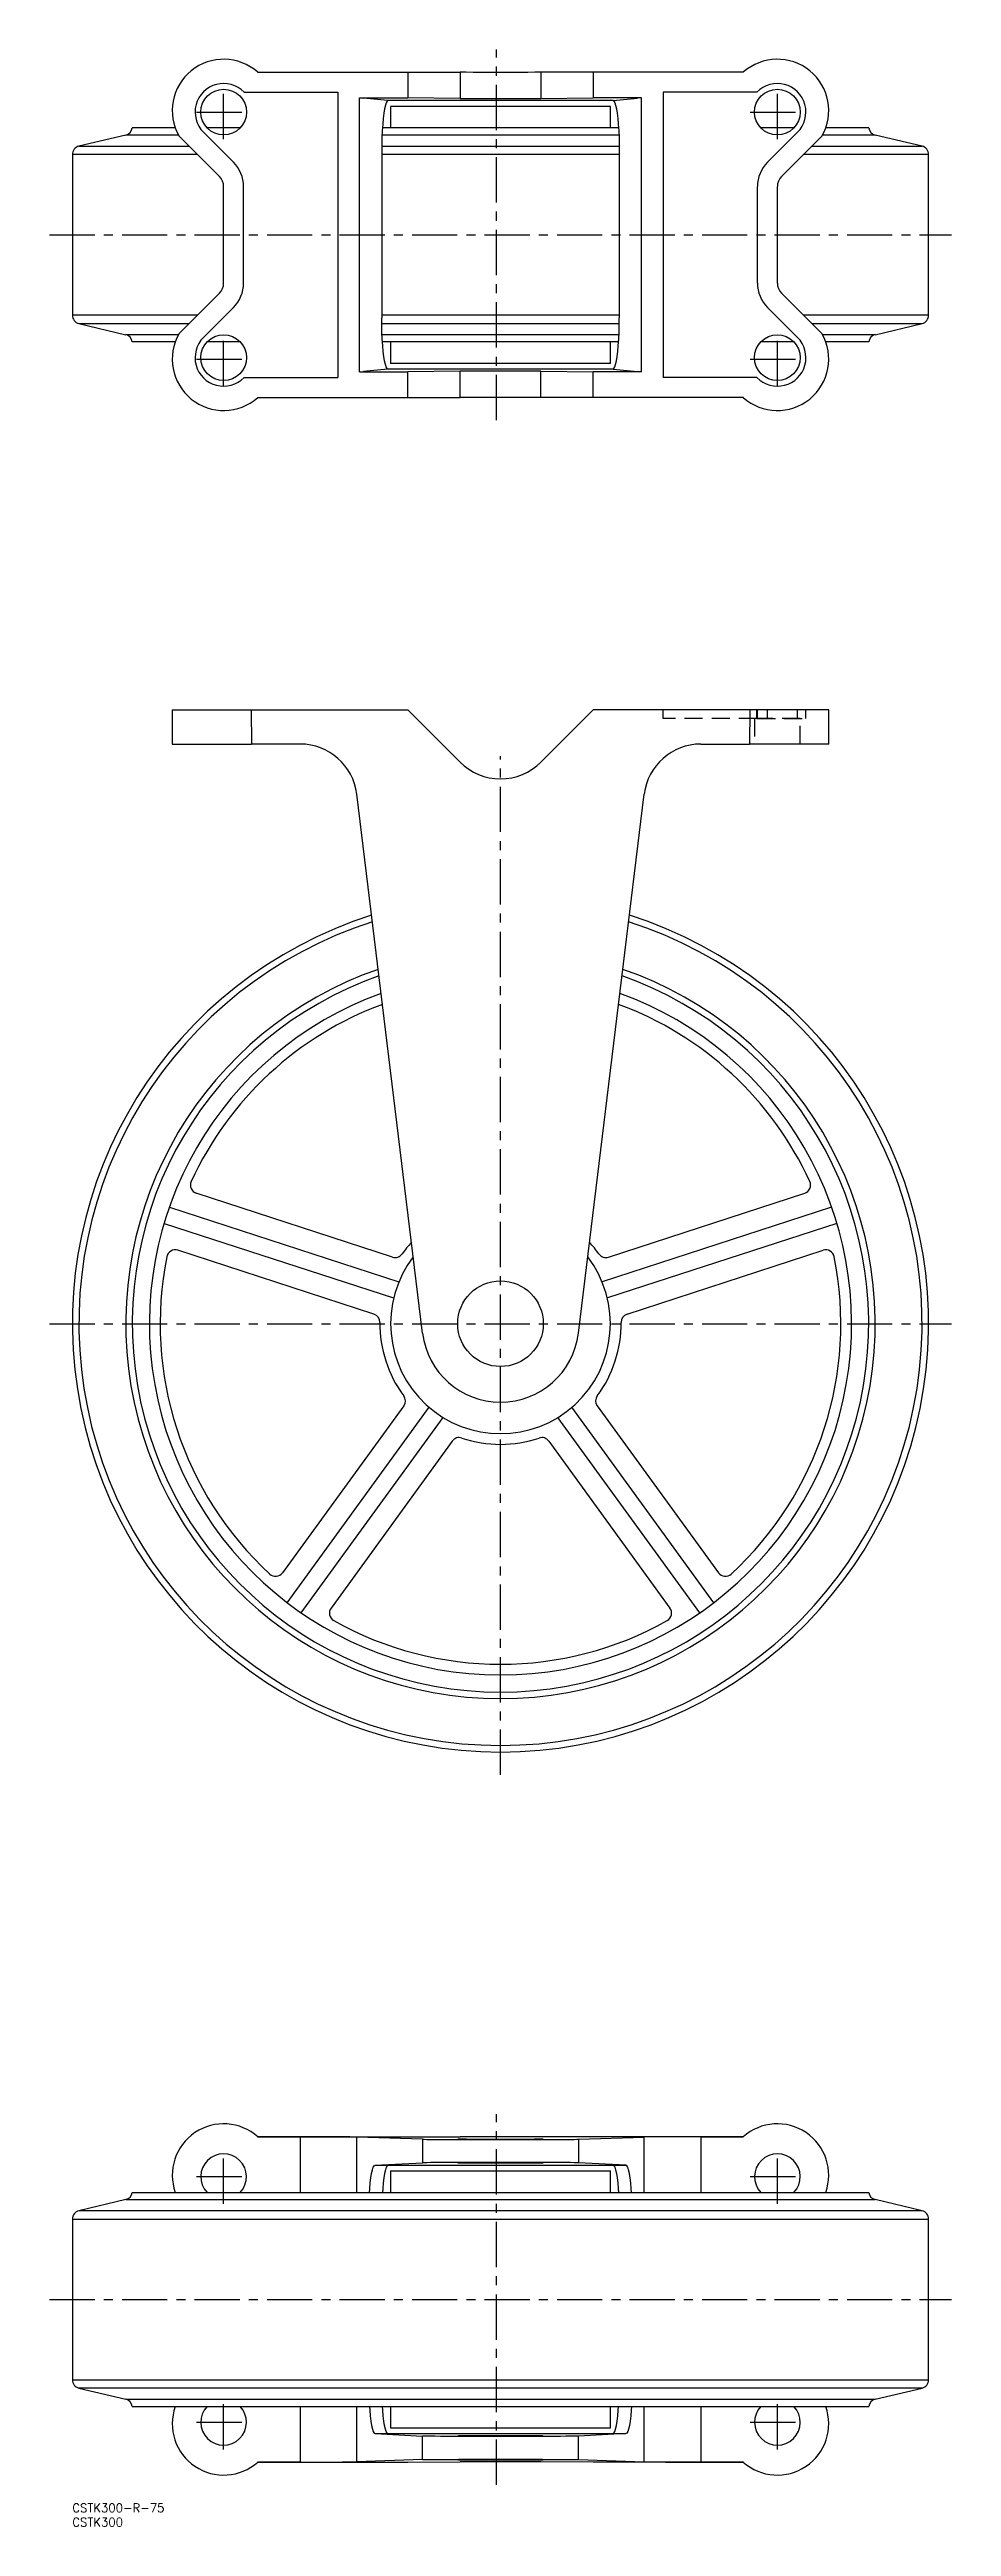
# Model space of a CAD drawing. Extents: x -8 to 885, y -8 to 859.
# Drawn here: x -8 to 308, y -8 to 859 of the extents above.
import ezdxf

# ---------------------------------------------------------------- set-up
doc = ezdxf.new("R2010")
doc.units = 0
doc.header["$LTSCALE"] = 0.5
doc.linetypes.add('CENTER', pattern=[50.8, 31.75, -6.35, 6.35, -6.35])
doc.linetypes.add('DASHED', pattern=[19.05, 12.7, -6.35])
for name, color, linetype in [('MSM_CENTER', 1, 'CENTER'), ('MSM_CONTINUOUS', 7, 'CONTINUOUS'), ('MSM_DASHED', 4, 'DASHED'), ('MSM_PART_NUMBER', 7, 'CONTINUOUS')]:
    doc.layers.add(name, color=color, linetype=linetype)
doc.styles.get("Standard").update_dxf_attribs({"font": 'txt.shx', "height": 3, "bigfont": 'bigfont.shx'})

# ---------------------------------------------------------------- blocks, each defined once
blk = doc.blocks.new('*U5')
at = {"layer": 'MSM_PART_NUMBER'}
blk.add_text('CSTK300-R-75', height=3, dxfattribs=at).set_placement((0, -3))
blk = doc.blocks.new('*U6')
at = {"layer": 'MSM_PART_NUMBER'}
blk.add_text('CSTK300', height=3, dxfattribs=at).set_placement((0, -8))

msp = doc.modelspace()

# ---------------------------------------------------------------- linework, layer by layer
at = {"layer": 'MSM_CENTER'}
for p, q in [((148.57, 729.63), (148.57, 859.43)), ((53, 828.03), (53, 847.03)), ((247, 828.03), (247, 847.03)), ((43.5, 837.53), (62.5, 837.53)), ((237.5, 837.53), (256.5, 837.53)), ((-8, 794.53), (308, 794.53)), ((53, 741.53), (53, 760.53)), ((247, 741.53), (247, 760.53)), ((43.5, 751.03), (62.5, 751.03)), ((237.5, 751.03), (256.5, 751.03)), ((150, 255.21), (150, 612)), ((-8, 413.21), (308, 413.21)), ((148.57, 6.6), (148.57, 136.4)), ((53, 105), (53, 124)), ((247, 105), (247, 124)), ((43.5, 114.5), (62.5, 114.5)), ((237.5, 114.5), (256.5, 114.5)), ((-8, 71.5), (308, 71.5)), ((53, 19), (53, 38)), ((247, 19), (247, 38)), ((43.5, 28.5), (62.5, 28.5)), ((237.5, 28.5), (256.5, 28.5))]:
    msp.add_line(p, q, dxfattribs=at)
at = {"layer": 'MSM_CONTINUOUS'}
for p, q in [((64.91, 851.53), (117.5, 851.53)), ((117.5, 851.53), (117.5, 842.53)), ((117.5, 851.53), (135.86, 851.46)), ((135.86, 851.46), (135.86, 842.31)), ((138.01, 851.45), (135.86, 851.46)), ((140.42, 851.44), (138.01, 851.45)), ((143.01, 851.44), (140.42, 851.44)), ((145.75, 851.43), (143.01, 851.44)), ((148.57, 851.43), (145.75, 851.43)), ((151.43, 851.43), (148.57, 851.43)), ((154.25, 851.43), (151.43, 851.43)), ((156.99, 851.44), (154.25, 851.43)), ((159.58, 851.44), (156.99, 851.44)), ((161.99, 851.45), (159.58, 851.44)), ((164.14, 851.46), (161.99, 851.45)), ((182.5, 851.53), (164.14, 851.46)), ((164.14, 851.46), (164.14, 842.31)), ((235.09, 851.53), (182.5, 851.53)), ((182.5, 851.53), (182.5, 842.53)), ((60.14, 844.53), (93, 844.53)), ((93, 844.53), (93, 744.53)), ((100.57, 842.53), (117.5, 842.53)), ((100.57, 746.53), (100.57, 842.53)), ((100.57, 842.53), (102.03, 842.38)), ((110.58, 841.53), (102.03, 842.38)), ((110.58, 841.53), (110.27, 841.35)), ((189.42, 841.53), (110.58, 841.53)), ((135.86, 842.31), (117.5, 842.53)), ((164.14, 842.31), (182.5, 842.53)), ((199.43, 842.53), (182.5, 842.53)), ((189.42, 841.53), (197.97, 842.38)), ((189.42, 841.53), (189.73, 841.35)), ((199.43, 842.53), (197.97, 842.38)), ((199.43, 746.53), (199.43, 842.53)), ((239.86, 844.53), (207, 844.53)), ((207, 844.53), (207, 744.53)), ((108.73, 833.26), (108.58, 831.01)), ((108.92, 835.32), (108.73, 833.26)), ((109.14, 837.13), (108.92, 835.32)), ((109.39, 838.67), (109.14, 837.13)), ((109.67, 839.9), (109.39, 838.67)), ((109.96, 840.8), (109.67, 839.9)), ((110.27, 841.35), (109.96, 840.8)), ((111.5, 839.53), (111.5, 832.03)), ((188.5, 839.53), (111.5, 839.53)), ((188.5, 832.03), (188.5, 839.53)), ((189.73, 841.35), (190.04, 840.8)), ((190.04, 840.8), (190.33, 839.9)), ((190.33, 839.9), (190.61, 838.67)), ((190.61, 838.67), (190.86, 837.13)), ((190.86, 837.13), (191.08, 835.32)), ((191.08, 835.32), (191.27, 833.26)), ((191.27, 833.26), (191.42, 831.01)), ((18.72, 829.49), (2.31, 825.58)), ((2.31, 825.58), (40.91, 825.58)), ((37.16, 829.49), (18.72, 829.49)), ((36.03, 832.03), (21, 832.03)), ((51.53, 815), (37.37, 829.11)), ((56.47, 819.95), (45.94, 830.45)), ((58.81, 832.03), (47.19, 832.03)), ((108.41, 826.09), (108.39, 823.53)), ((108.4, 825.58), (191.6, 825.58)), ((108.47, 828.6), (108.41, 826.09)), ((108.58, 831.01), (108.47, 828.6)), ((191.49, 829.49), (108.51, 829.49)), ((191.35, 832.03), (108.65, 832.03)), ((191.42, 831.01), (191.53, 828.6)), ((191.53, 828.6), (191.59, 826.09)), ((191.59, 826.09), (191.61, 823.53)), ((252.81, 832.03), (241.19, 832.03)), ((243.53, 819.95), (254.06, 830.45)), ((248.47, 815), (262.63, 829.11)), ((259.09, 825.58), (297.69, 825.58)), ((281.28, 829.49), (262.84, 829.49)), ((279, 832.03), (263.97, 832.03)), ((297.69, 825.58), (281.28, 829.49)), ((0, 823.16), (0, 765.9)), ((43.84, 822.66), (0, 822.66)), ((108.39, 823.53), (108.39, 765.53)), ((191.61, 822.66), (108.39, 822.66)), ((191.61, 823.53), (191.61, 765.53)), ((300, 822.66), (256.16, 822.66)), ((300, 766.4), (300, 822.66)), ((53, 777.61), (53, 811.45)), ((60, 777.61), (60, 811.45)), ((240, 777.61), (240, 811.45)), ((247, 777.61), (247, 811.45)), ((51.53, 774.07), (37.37, 759.95)), ((248.47, 774.07), (262.63, 759.95)), ((43.84, 766.4), (0, 766.4)), ((2.31, 763.48), (18.72, 759.57)), ((2.31, 763.48), (40.91, 763.48)), ((56.47, 769.11), (45.94, 758.61)), ((191.61, 766.4), (108.39, 766.4)), ((108.41, 762.97), (108.39, 765.53)), ((108.4, 763.48), (191.6, 763.48)), ((191.59, 762.97), (191.61, 765.53)), ((243.53, 769.11), (254.06, 758.61)), ((300, 766.4), (256.16, 766.4)), ((259.09, 763.48), (297.69, 763.48)), ((281.28, 759.57), (297.69, 763.48)), ((37.16, 759.57), (18.72, 759.57)), ((36.03, 757.03), (21, 757.03)), ((58.81, 757.03), (47.19, 757.03)), ((108.47, 760.46), (108.41, 762.97)), ((108.58, 758.05), (108.47, 760.46)), ((191.49, 759.57), (108.51, 759.57)), ((108.73, 755.8), (108.58, 758.05)), ((191.35, 757.03), (108.65, 757.03)), ((108.92, 753.74), (108.73, 755.8)), ((111.5, 757.03), (111.5, 749.53)), ((188.5, 749.53), (188.5, 757.03)), ((191.08, 753.74), (191.27, 755.8)), ((191.27, 755.8), (191.42, 758.05)), ((191.42, 758.05), (191.53, 760.46)), ((191.53, 760.46), (191.59, 762.97)), ((252.81, 757.03), (241.19, 757.03)), ((281.28, 759.57), (262.84, 759.57)), ((279, 757.03), (263.97, 757.03)), ((100.57, 746.53), (102.03, 746.68)), ((100.57, 746.53), (117.5, 746.53)), ((110.58, 747.53), (102.03, 746.68)), ((109.14, 751.93), (108.92, 753.74)), ((109.39, 750.39), (109.14, 751.93)), ((109.67, 749.16), (109.39, 750.39)), ((109.96, 748.26), (109.67, 749.16)), ((110.27, 747.71), (109.96, 748.26)), ((110.58, 747.53), (110.27, 747.71)), ((189.42, 747.53), (110.58, 747.53)), ((188.5, 749.53), (111.5, 749.53)), ((135.86, 746.75), (117.5, 746.53)), ((117.5, 737.53), (117.5, 746.53)), ((135.86, 737.61), (135.86, 746.75)), ((164.14, 746.75), (182.5, 746.53)), ((164.14, 737.61), (164.14, 746.75)), ((182.5, 737.53), (182.5, 746.53)), ((199.43, 746.53), (182.5, 746.53)), ((189.42, 747.53), (189.73, 747.71)), ((189.42, 747.53), (197.97, 746.68)), ((189.73, 747.71), (190.04, 748.26)), ((190.04, 748.26), (190.33, 749.16)), ((190.33, 749.16), (190.61, 750.39)), ((190.61, 750.39), (190.86, 751.93)), ((190.86, 751.93), (191.08, 753.74)), ((199.43, 746.53), (197.97, 746.68)), ((60.14, 744.53), (93, 744.53)), ((64.91, 737.53), (117.5, 737.53)), ((117.5, 737.53), (135.86, 737.61)), ((138.01, 737.61), (135.86, 737.61)), ((140.42, 737.62), (138.01, 737.61)), ((143.01, 737.63), (140.42, 737.62)), ((145.75, 737.63), (143.01, 737.63)), ((148.57, 737.63), (145.75, 737.63)), ((151.43, 737.63), (148.57, 737.63)), ((154.25, 737.63), (151.43, 737.63)), ((156.99, 737.63), (154.25, 737.63)), ((159.58, 737.62), (156.99, 737.63)), ((161.99, 737.61), (159.58, 737.62)), ((164.14, 737.61), (161.99, 737.61)), ((182.5, 737.53), (164.14, 737.61)), ((235.09, 737.53), (182.5, 737.53)), ((239.86, 744.53), (207, 744.53)), ((35, 628.21), (35, 616.21)), ((35, 628.21), (62.64, 628.21)), ((62.64, 628.21), (62.72, 616.21)), ((62.64, 628.21), (117.5, 628.21)), ((117.5, 628.21), (135.86, 609.86)), ((182.5, 628.21), (164.14, 609.86)), ((237.36, 628.21), (182.5, 628.21)), ((237.36, 628.21), (237.28, 616.21)), ((264.99, 628.21), (237.36, 628.21)), ((264.99, 616.21), (264.99, 628.21)), ((35, 616.21), (62.72, 616.21)), ((79.79, 616.21), (62.72, 616.21)), ((220.21, 616.21), (237.28, 616.21)), ((264.99, 616.21), (237.28, 616.21)), ((122.7, 409.88), (99.65, 598.64)), ((177.3, 409.88), (200.35, 598.64)), ((33.98, 454.07), (114.42, 427.93)), ((112.17, 436.55), (43.43, 458.88)), ((266.02, 454.07), (185.58, 427.93)), ((187.83, 436.55), (256.57, 458.88)), ((32.13, 448.36), (112.57, 422.22)), ((267.87, 448.36), (187.43, 422.22)), ((105.68, 416.58), (36.94, 438.91)), ((194.32, 416.58), (263.06, 438.91)), ((116.12, 384.45), (73.64, 325.97)), ((75.3, 315.5), (125.01, 383.93)), ((224.7, 315.5), (174.99, 383.93)), ((183.88, 384.45), (226.36, 325.97)), ((80.15, 311.97), (129.87, 380.4)), ((219.85, 311.97), (170.13, 380.4)), ((133.11, 372.1), (90.63, 313.63)), ((166.89, 372.1), (209.37, 313.63)), ((64.91, 128.5), (117.5, 128.5)), ((79.79, 128.45), (64.96, 128.45)), ((79.79, 128.45), (79.79, 109)), ((122.7, 127.6), (99.65, 128.38)), ((99.65, 109), (99.65, 128.38)), ((117.5, 128.5), (135.86, 128.42)), ((122.7, 127.6), (122.7, 119.35)), ((122.7, 127.6), (123.27, 127.59)), ((123.27, 127.59), (124.2, 127.57)), ((124.2, 127.57), (125.47, 127.56)), ((125.47, 127.56), (127.08, 127.55)), ((127.08, 127.55), (128.99, 127.54)), ((128.99, 127.54), (131.18, 127.53)), ((131.18, 127.53), (133.63, 127.52)), ((133.63, 127.52), (136.29, 127.52)), ((135.01, 127.61), (135.1, 127.62)), ((135.27, 127.6), (135.01, 127.61)), ((135.1, 127.62), (135.54, 127.63)), ((135.88, 127.59), (135.27, 127.6)), ((135.54, 127.63), (136.31, 127.64)), ((138.01, 128.42), (135.86, 128.42)), ((136.82, 127.58), (135.88, 127.59)), ((136.29, 127.52), (139.14, 127.51)), ((136.31, 127.64), (137.41, 127.65)), ((138.07, 127.58), (136.82, 127.58)), ((137.41, 127.65), (138.8, 127.65)), ((140.42, 128.41), (138.01, 128.42)), ((139.6, 127.57), (138.07, 127.58)), ((138.8, 127.65), (140.46, 127.66)), ((139.14, 127.51), (142.14, 127.5)), ((141.37, 127.56), (139.6, 127.57)), ((143.01, 128.41), (140.42, 128.41)), ((140.46, 127.66), (142.33, 127.67)), ((143.34, 127.56), (141.37, 127.56)), ((142.14, 127.5), (145.24, 127.5)), ((142.33, 127.67), (144.39, 127.67)), ((145.75, 128.4), (143.01, 128.41)), ((145.47, 127.55), (143.34, 127.56)), ((144.39, 127.67), (146.58, 127.67)), ((145.24, 127.5), (148.41, 127.5)), ((147.71, 127.55), (145.47, 127.55)), ((148.57, 128.4), (145.75, 128.4)), ((146.58, 127.67), (148.85, 127.68)), ((150, 127.55), (147.71, 127.55)), ((148.41, 127.5), (151.59, 127.5)), ((151.43, 128.4), (148.57, 128.4)), ((148.85, 127.68), (151.15, 127.68)), ((152.29, 127.55), (150, 127.55)), ((151.15, 127.68), (153.42, 127.67)), ((154.25, 128.4), (151.43, 128.4)), ((151.59, 127.5), (154.76, 127.5)), ((154.53, 127.55), (152.29, 127.55)), ((153.42, 127.67), (155.61, 127.67)), ((156.99, 128.41), (154.25, 128.4)), ((156.66, 127.56), (154.53, 127.55)), ((154.76, 127.5), (157.86, 127.5)), ((155.61, 127.67), (157.67, 127.67)), ((158.63, 127.56), (156.66, 127.56)), ((159.58, 128.41), (156.99, 128.41)), ((157.67, 127.67), (159.54, 127.66)), ((157.86, 127.5), (160.86, 127.51)), ((160.4, 127.57), (158.63, 127.56)), ((159.54, 127.66), (161.2, 127.65)), ((161.99, 128.42), (159.58, 128.41)), ((161.93, 127.58), (160.4, 127.57)), ((160.86, 127.51), (163.71, 127.52)), ((161.2, 127.65), (162.59, 127.65)), ((163.18, 127.58), (161.93, 127.58)), ((164.14, 128.42), (161.99, 128.42)), ((162.59, 127.65), (163.69, 127.64)), ((164.12, 127.59), (163.18, 127.58)), ((163.69, 127.64), (164.46, 127.63)), ((163.71, 127.52), (166.37, 127.52)), ((164.73, 127.6), (164.12, 127.59)), ((182.5, 128.5), (164.14, 128.42)), ((164.46, 127.63), (164.9, 127.62)), ((164.99, 127.61), (164.73, 127.6)), ((164.9, 127.62), (164.99, 127.61)), ((166.37, 127.52), (168.82, 127.53)), ((168.82, 127.53), (171.01, 127.54)), ((171.01, 127.54), (172.92, 127.55)), ((172.92, 127.55), (174.53, 127.56)), ((174.53, 127.56), (175.8, 127.57)), ((175.8, 127.57), (176.73, 127.59)), ((176.73, 127.59), (177.3, 127.6)), ((177.3, 127.6), (200.35, 128.38)), ((177.3, 127.6), (177.3, 119.35)), ((235.09, 128.5), (182.5, 128.5)), ((200.35, 109), (200.35, 128.38)), ((220.21, 128.45), (235.04, 128.45)), ((220.21, 128.45), (220.21, 109)), ((104.39, 112.29), (104.61, 114.1)), ((104.61, 114.1), (104.86, 115.64)), ((104.86, 115.64), (105.14, 116.87)), ((105.14, 116.87), (105.43, 117.77)), ((105.43, 117.77), (105.74, 118.32)), ((105.74, 118.32), (106.05, 118.5)), ((106.05, 118.5), (122.7, 119.35)), ((106.05, 118.5), (193.95, 118.5)), ((109.14, 114.1), (108.92, 112.29)), ((109.39, 115.64), (109.14, 114.1)), ((109.67, 116.87), (109.39, 115.64)), ((109.96, 117.77), (109.67, 116.87)), ((110.27, 118.32), (109.96, 117.77)), ((110.58, 118.5), (110.27, 118.32)), ((111.5, 116.5), (111.5, 109)), ((111.5, 116.5), (188.5, 116.5)), ((123.27, 119.37), (122.7, 119.35)), ((124.2, 119.39), (123.27, 119.37)), ((125.47, 119.41), (124.2, 119.39)), ((127.08, 119.42), (125.47, 119.41)), ((128.99, 119.44), (127.08, 119.42)), ((131.18, 119.45), (128.99, 119.44)), ((133.63, 119.47), (131.18, 119.45)), ((136.29, 119.48), (133.63, 119.47)), ((135.01, 119.33), (135.1, 119.34)), ((135.27, 119.31), (135.01, 119.33)), ((135.1, 119.34), (135.54, 119.35)), ((135.88, 119.3), (135.27, 119.31)), ((135.54, 119.35), (136.31, 119.37)), ((136.82, 119.28), (135.88, 119.3)), ((139.14, 119.49), (136.29, 119.48)), ((136.31, 119.37), (137.41, 119.38)), ((138.07, 119.27), (136.82, 119.28)), ((137.41, 119.38), (138.8, 119.39)), ((139.6, 119.26), (138.07, 119.27)), ((138.8, 119.39), (140.46, 119.4)), ((142.14, 119.49), (139.14, 119.49)), ((141.37, 119.25), (139.6, 119.26)), ((140.46, 119.4), (142.33, 119.41)), ((143.34, 119.24), (141.37, 119.25)), ((145.24, 119.5), (142.14, 119.49)), ((142.33, 119.41), (144.39, 119.42)), ((145.47, 119.24), (143.34, 119.24)), ((144.39, 119.42), (146.58, 119.42)), ((148.41, 119.5), (145.24, 119.5)), ((147.71, 119.24), (145.47, 119.24)), ((146.58, 119.42), (148.85, 119.42)), ((150, 119.24), (147.71, 119.24)), ((151.59, 119.5), (148.41, 119.5)), ((148.85, 119.42), (151.15, 119.42)), ((152.29, 119.24), (150, 119.24)), ((151.15, 119.42), (153.42, 119.42)), ((154.76, 119.5), (151.59, 119.5)), ((154.53, 119.24), (152.29, 119.24)), ((153.42, 119.42), (155.61, 119.42)), ((156.66, 119.24), (154.53, 119.24)), ((157.86, 119.49), (154.76, 119.5)), ((155.61, 119.42), (157.67, 119.41)), ((158.63, 119.25), (156.66, 119.24)), ((157.67, 119.41), (159.54, 119.4)), ((160.86, 119.49), (157.86, 119.49)), ((160.4, 119.26), (158.63, 119.25)), ((159.54, 119.4), (161.2, 119.39)), ((161.93, 119.27), (160.4, 119.26)), ((163.71, 119.48), (160.86, 119.49)), ((161.2, 119.39), (162.59, 119.38)), ((163.18, 119.28), (161.93, 119.27)), ((162.59, 119.38), (163.69, 119.37)), ((164.12, 119.3), (163.18, 119.28)), ((163.69, 119.37), (164.46, 119.35)), ((166.37, 119.47), (163.71, 119.48)), ((164.73, 119.31), (164.12, 119.3)), ((164.46, 119.35), (164.9, 119.34)), ((164.99, 119.33), (164.73, 119.31)), ((164.9, 119.34), (164.99, 119.33)), ((168.82, 119.45), (166.37, 119.47)), ((171.01, 119.44), (168.82, 119.45)), ((172.92, 119.42), (171.01, 119.44)), ((174.53, 119.41), (172.92, 119.42)), ((175.8, 119.39), (174.53, 119.41)), ((176.73, 119.37), (175.8, 119.39)), ((177.3, 119.35), (176.73, 119.37)), ((193.95, 118.5), (177.3, 119.35)), ((188.5, 109), (188.5, 116.5)), ((189.42, 118.5), (189.73, 118.32)), ((189.73, 118.32), (190.04, 117.77)), ((190.04, 117.77), (190.33, 116.87)), ((190.33, 116.87), (190.61, 115.64)), ((190.61, 115.64), (190.86, 114.1)), ((190.86, 114.1), (191.08, 112.29)), ((194.26, 118.32), (193.95, 118.5)), ((194.57, 117.77), (194.26, 118.32)), ((194.86, 116.87), (194.57, 117.77)), ((195.14, 115.64), (194.86, 116.87)), ((195.39, 114.1), (195.14, 115.64)), ((195.61, 112.29), (195.39, 114.1)), ((18.72, 106.46), (2.31, 102.55)), ((18.72, 106.46), (281.28, 106.46)), ((21, 109), (279, 109)), ((104.11, 109), (104.2, 110.23)), ((104.2, 110.23), (104.39, 112.29)), ((108.73, 110.23), (108.64, 109)), ((108.92, 112.29), (108.73, 110.23)), ((191.08, 112.29), (191.27, 110.23)), ((191.27, 110.23), (191.36, 109)), ((195.8, 110.23), (195.61, 112.29)), ((195.89, 109), (195.8, 110.23)), ((297.69, 102.55), (281.28, 106.46)), ((0, 99.63), (0, 43.37)), ((0, 99.63), (300, 99.63)), ((297.69, 102.55), (2.31, 102.55)), ((300, 43.37), (300, 99.63)), ((0, 43.37), (300, 43.37)), ((2.31, 40.45), (18.72, 36.54)), ((297.69, 40.45), (2.31, 40.45)), ((18.72, 36.54), (281.28, 36.54)), ((281.28, 36.54), (297.69, 40.45)), ((21, 34), (279, 34)), ((79.79, 34), (79.79, 14.55)), ((99.65, 14.62), (99.65, 34)), ((104.11, 34), (104.2, 32.77)), ((104.2, 32.77), (104.39, 30.71)), ((104.39, 30.71), (104.61, 28.9)), ((104.61, 28.9), (104.86, 27.36)), ((104.86, 27.36), (105.14, 26.13)), ((105.14, 26.13), (105.43, 25.23)), ((108.73, 32.77), (108.64, 34)), ((108.92, 30.71), (108.73, 32.77)), ((109.14, 28.9), (108.92, 30.71)), ((109.39, 27.36), (109.14, 28.9)), ((109.67, 26.13), (109.39, 27.36)), ((109.96, 25.23), (109.67, 26.13)), ((111.5, 34), (111.5, 26.5)), ((111.5, 26.5), (188.5, 26.5)), ((188.5, 26.5), (188.5, 34)), ((190.04, 25.23), (190.33, 26.13)), ((190.33, 26.13), (190.61, 27.36)), ((190.61, 27.36), (190.86, 28.9)), ((190.86, 28.9), (191.08, 30.71)), ((191.08, 30.71), (191.27, 32.77)), ((191.27, 32.77), (191.36, 34)), ((194.86, 26.13), (194.57, 25.23)), ((195.14, 27.36), (194.86, 26.13)), ((195.39, 28.9), (195.14, 27.36)), ((195.61, 30.71), (195.39, 28.9)), ((195.8, 32.77), (195.61, 30.71)), ((195.89, 34), (195.8, 32.77)), ((200.35, 14.62), (200.35, 34)), ((220.21, 34), (220.21, 14.55)), ((105.43, 25.23), (105.74, 24.68)), ((105.74, 24.68), (106.05, 24.5)), ((106.05, 24.5), (122.7, 23.65)), ((106.05, 24.5), (193.95, 24.5)), ((110.27, 24.68), (109.96, 25.23)), ((110.58, 24.5), (110.27, 24.68)), ((122.7, 15.4), (122.7, 23.65)), ((123.27, 23.63), (122.7, 23.65)), ((124.2, 23.61), (123.27, 23.63)), ((125.47, 23.59), (124.2, 23.61)), ((127.08, 23.58), (125.47, 23.59)), ((128.99, 23.56), (127.08, 23.58)), ((131.18, 23.55), (128.99, 23.56)), ((133.63, 23.53), (131.18, 23.55)), ((136.29, 23.52), (133.63, 23.53)), ((135.27, 23.69), (135.01, 23.67)), ((135.01, 23.67), (135.1, 23.66)), ((135.1, 23.66), (135.54, 23.65)), ((135.88, 23.7), (135.27, 23.69)), ((135.54, 23.65), (136.31, 23.63)), ((136.82, 23.72), (135.88, 23.7)), ((139.14, 23.51), (136.29, 23.52)), ((136.31, 23.63), (137.41, 23.62)), ((138.07, 23.73), (136.82, 23.72)), ((137.41, 23.62), (138.8, 23.61)), ((139.6, 23.74), (138.07, 23.73)), ((138.8, 23.61), (140.46, 23.6)), ((142.14, 23.51), (139.14, 23.51)), ((141.37, 23.75), (139.6, 23.74)), ((140.46, 23.6), (142.33, 23.59)), ((143.34, 23.76), (141.37, 23.75)), ((145.24, 23.5), (142.14, 23.51)), ((142.33, 23.59), (144.39, 23.58)), ((145.47, 23.76), (143.34, 23.76)), ((144.39, 23.58), (146.58, 23.58)), ((148.41, 23.5), (145.24, 23.5)), ((147.71, 23.76), (145.47, 23.76)), ((146.58, 23.58), (148.85, 23.58)), ((150, 23.76), (147.71, 23.76)), ((151.59, 23.5), (148.41, 23.5)), ((148.85, 23.58), (151.15, 23.58)), ((152.29, 23.76), (150, 23.76)), ((151.15, 23.58), (153.42, 23.58)), ((154.76, 23.5), (151.59, 23.5)), ((154.53, 23.76), (152.29, 23.76)), ((153.42, 23.58), (155.61, 23.58)), ((156.66, 23.76), (154.53, 23.76)), ((157.86, 23.51), (154.76, 23.5)), ((155.61, 23.58), (157.67, 23.59)), ((158.63, 23.75), (156.66, 23.76)), ((157.67, 23.59), (159.54, 23.6)), ((160.86, 23.51), (157.86, 23.51)), ((160.4, 23.74), (158.63, 23.75)), ((159.54, 23.6), (161.2, 23.61)), ((161.93, 23.73), (160.4, 23.74)), ((163.71, 23.52), (160.86, 23.51)), ((161.2, 23.61), (162.59, 23.62)), ((163.18, 23.72), (161.93, 23.73)), ((162.59, 23.62), (163.69, 23.63)), ((164.12, 23.7), (163.18, 23.72)), ((163.69, 23.63), (164.46, 23.65)), ((166.37, 23.53), (163.71, 23.52)), ((164.73, 23.69), (164.12, 23.7)), ((164.46, 23.65), (164.9, 23.66)), ((164.99, 23.67), (164.73, 23.69)), ((164.9, 23.66), (164.99, 23.67)), ((168.82, 23.55), (166.37, 23.53)), ((171.01, 23.56), (168.82, 23.55)), ((172.92, 23.58), (171.01, 23.56)), ((174.53, 23.59), (172.92, 23.58)), ((175.8, 23.61), (174.53, 23.59)), ((176.73, 23.63), (175.8, 23.61)), ((177.3, 23.65), (176.73, 23.63)), ((193.95, 24.5), (177.3, 23.65)), ((177.3, 15.4), (177.3, 23.65)), ((189.42, 24.5), (189.73, 24.68)), ((189.73, 24.68), (190.04, 25.23)), ((194.26, 24.68), (193.95, 24.5)), ((194.57, 25.23), (194.26, 24.68)), ((64.91, 14.5), (117.5, 14.5)), ((79.79, 14.55), (64.96, 14.55)), ((122.7, 15.4), (99.65, 14.62)), ((117.5, 14.5), (135.86, 14.58)), ((122.7, 15.4), (123.27, 15.41)), ((123.27, 15.41), (124.2, 15.43)), ((124.2, 15.43), (125.47, 15.44)), ((125.47, 15.44), (127.08, 15.45)), ((127.08, 15.45), (128.99, 15.46)), ((128.99, 15.46), (131.18, 15.47)), ((131.18, 15.47), (133.63, 15.48)), ((133.63, 15.48), (136.29, 15.48)), ((135.27, 15.4), (135.01, 15.39)), ((135.01, 15.39), (135.1, 15.38)), ((135.1, 15.38), (135.54, 15.37)), ((135.88, 15.41), (135.27, 15.4)), ((135.54, 15.37), (136.31, 15.36)), ((138.01, 14.58), (135.86, 14.58)), ((136.82, 15.42), (135.88, 15.41)), ((136.29, 15.48), (139.14, 15.49)), ((136.31, 15.36), (137.41, 15.35)), ((138.07, 15.42), (136.82, 15.42)), ((137.41, 15.35), (138.8, 15.35)), ((140.42, 14.59), (138.01, 14.58)), ((139.6, 15.43), (138.07, 15.42)), ((138.8, 15.35), (140.46, 15.34)), ((139.14, 15.49), (142.14, 15.5)), ((141.37, 15.44), (139.6, 15.43)), ((143.01, 14.59), (140.42, 14.59)), ((140.46, 15.34), (142.33, 15.33)), ((143.34, 15.44), (141.37, 15.44)), ((142.14, 15.5), (145.24, 15.5)), ((142.33, 15.33), (144.39, 15.33)), ((145.75, 14.6), (143.01, 14.59)), ((145.47, 15.45), (143.34, 15.44)), ((144.39, 15.33), (146.58, 15.33)), ((145.24, 15.5), (148.41, 15.5)), ((147.71, 15.45), (145.47, 15.45)), ((148.57, 14.6), (145.75, 14.6)), ((146.58, 15.33), (148.85, 15.32)), ((150, 15.45), (147.71, 15.45)), ((148.41, 15.5), (151.59, 15.5)), ((151.43, 14.6), (148.57, 14.6)), ((148.85, 15.32), (151.15, 15.32)), ((152.29, 15.45), (150, 15.45)), ((151.15, 15.32), (153.42, 15.33)), ((154.25, 14.6), (151.43, 14.6)), ((151.59, 15.5), (154.76, 15.5)), ((154.53, 15.45), (152.29, 15.45)), ((153.42, 15.33), (155.61, 15.33)), ((156.99, 14.59), (154.25, 14.6)), ((156.66, 15.44), (154.53, 15.45)), ((154.76, 15.5), (157.86, 15.5)), ((155.61, 15.33), (157.67, 15.33)), ((158.63, 15.44), (156.66, 15.44)), ((159.58, 14.59), (156.99, 14.59)), ((157.67, 15.33), (159.54, 15.34)), ((157.86, 15.5), (160.86, 15.49)), ((160.4, 15.43), (158.63, 15.44)), ((159.54, 15.34), (161.2, 15.35)), ((161.99, 14.58), (159.58, 14.59)), ((161.93, 15.42), (160.4, 15.43)), ((160.86, 15.49), (163.71, 15.48)), ((161.2, 15.35), (162.59, 15.35)), ((163.18, 15.42), (161.93, 15.42)), ((164.14, 14.58), (161.99, 14.58)), ((162.59, 15.35), (163.69, 15.36)), ((164.12, 15.41), (163.18, 15.42)), ((163.69, 15.36), (164.46, 15.37)), ((163.71, 15.48), (166.37, 15.48)), ((164.73, 15.4), (164.12, 15.41)), ((182.5, 14.5), (164.14, 14.58)), ((164.46, 15.37), (164.9, 15.38)), ((164.99, 15.39), (164.73, 15.4)), ((164.9, 15.38), (164.99, 15.39)), ((166.37, 15.48), (168.82, 15.47)), ((168.82, 15.47), (171.01, 15.46)), ((171.01, 15.46), (172.92, 15.45)), ((172.92, 15.45), (174.53, 15.44)), ((174.53, 15.44), (175.8, 15.43)), ((175.8, 15.43), (176.73, 15.41)), ((176.73, 15.41), (177.3, 15.4)), ((177.3, 15.4), (200.35, 14.62)), ((235.09, 14.5), (182.5, 14.5)), ((220.21, 14.55), (235.04, 14.55))]:
    msp.add_line(p, q, dxfattribs=at)
for centre, radius in [((53, 837.53), 8), ((247, 837.53), 8), ((53, 751.53), 8), ((247, 751.53), 8), ((150, 413.21), 15)]:
    msp.add_circle(centre, radius, dxfattribs=at)
for centre, radius, start, end in [((53, 838.03), 18, 48.3528, 209.70486), ((247, 838.03), 18, 330.29514, 131.6472), ((53, 837.53), 10, 44.427, 225.09947), ((150, 2239.97), 1397.74, 269.42028, 270.57972), ((247, 837.53), 10, 314.90053, 135.573), ((3, 822.66), 3, 103.3925, 180), ((18.02, 832.41), 3, 283.3925, 352.8157), ((281.98, 832.41), 3, 187.1843, 256.6075), ((297, 822.66), 3, 0, 76.6075), ((48, 811.45), 12, 0, 45.09947), ((252, 811.45), 12, 134.90053, 180), ((48, 811.45), 5, 0, 45.09947), ((252, 811.45), 5, 134.90053, 180), ((48, 777.61), 5, 314.90053, 0), ((48, 777.61), 12, 314.90053, 0), ((252, 777.61), 12, 180, 225.09947), ((252, 777.61), 5, 180, 225.09947), ((3, 766.4), 3, 180, 256.6075), ((297, 766.4), 3, 283.3925, 0), ((18.02, 756.66), 3, 7.1843, 76.6075), ((53, 751.03), 18, 150.29514, 311.6472), ((53, 751.53), 10, 134.90053, 315.573), ((247, 751.03), 18, 228.3528, 29.70486), ((247, 751.53), 10, 224.427, 45.09947), ((281.98, 756.66), 3, 103.3925, 172.8157), ((150, -650.91), 1397.74, 89.42028, 90.57972), ((79.79, 596.21), 20, 6.9639, 90.00006), ((220.21, 596.21), 20, 89.99994, 173.0361), ((150, 624), 20, 224.99999, 315.00001), ((150, 413.21), 150, 107.52792, 72.4721), ((150, 413.21), 147.69, 107.69474, 72.30525), ((150, 413.21), 131.28, 109.05544, 70.94453), ((150, 413.21), 129, 109.27262, 70.72738), ((150, 413.21), 123, 109.88318, 70.11678), ((150, 413.21), 119.25, 110.29682, 155.33125), ((150, 413.21), 119.25, 24.66875, 69.70318), ((44.36, 461.73), 3, 155.33125, 252), ((255.64, 461.73), 3, 288, 24.66875), ((150, 413.21), 119.25, 168.66875, 227.33125), ((36.02, 436.06), 3, 72, 168.66875), ((150, 413.21), 38.5, 142.54864, 37.45137), ((113.1, 439.4), 3, 252, 324.64192), ((150, 413.21), 42.25, 137.5725, 144.64192), ((150, 413.21), 42.25, 35.35808, 42.4275), ((186.9, 439.4), 3, 215.35808, 288), ((150, 413.21), 119.25, 312.66875, 11.33125), ((263.98, 436.06), 3, 11.33125, 108), ((104.75, 413.72), 3, 359.35808, 72), ((195.25, 413.72), 3, 108, 180.64192), ((150, 413.21), 42.25, 179.35808, 216.64192), ((150, 413.21), 27.5, 186.96395, 353.03605), ((150, 413.21), 42.25, 323.35808, 0.64192), ((113.69, 386.21), 3, 324, 36.64192), ((186.31, 386.21), 3, 143.35808, 216), ((135.54, 370.34), 3, 71.35808, 144), ((150, 413.21), 42.25, 251.35808, 288.64192), ((164.46, 370.34), 3, 36, 108.64192), ((71.21, 327.74), 3, 227.33125, 324), ((228.79, 327.74), 3, 216, 312.66875), ((93.05, 311.87), 3, 144, 240.66875), ((206.95, 311.87), 3, 299.33125, 36), ((150, 413.21), 119.25, 240.66875, 299.33125), ((53, 115), 18, 48.3528, 199.47122), ((247, 115), 18, 340.52878, 131.6472), ((53, 114.5), 8, 316.56746, 223.43249), ((83.95, -1451.34), 1579.79, 89.43082, 90.15084), ((216.05, -1451.34), 1579.79, 89.84916, 90.56918), ((247, 114.5), 8, 316.56746, 223.43249), ((18.02, 109.38), 3, 283.3925, 352.8157), ((281.98, 109.38), 3, 187.1843, 256.6075), ((3, 99.63), 3, 103.3925, 180), ((297, 99.63), 3, 0, 76.6075), ((3, 43.37), 3, 180, 256.6075), ((18.02, 33.62), 3, 7.1843, 76.6075), ((281.98, 33.62), 3, 103.3925, 172.8157), ((297, 43.37), 3, 283.3925, 0), ((53, 28), 18, 160.52878, 311.6472), ((53, 28.5), 8, 136.56746, 43.43253), ((247, 28), 18, 228.3528, 19.47122), ((247, 28.5), 8, 136.56746, 43.43253), ((83.95, 1594.34), 1579.79, 269.84916, 270.56918), ((216.05, 1594.34), 1579.79, 269.43082, 270.15084)]:
    msp.add_arc(centre, radius, start, end, dxfattribs=at)
at = {"layer": 'MSM_DASHED'}
for p, q in [((207, 625.21), (207, 628.21)), ((239.86, 625.21), (207, 625.21)), ((239, 625.21), (239, 616.21)), ((255, 625.21), (239.05, 625.21)), ((239.86, 625.21), (239.86, 628.21)), ((239.86, 625.21), (257, 625.21)), ((240, 625.21), (240, 628.21)), ((240, 625.21), (254.06, 625.21)), ((243.53, 625.21), (243.53, 628.21)), ((254.06, 625.21), (254.06, 628.21)), ((255, 616.21), (255, 625.21)), ((257, 625.21), (257, 628.21))]:
    msp.add_line(p, q, dxfattribs=at)

# ---------------------------------------------------------------- block references
at = {"layer": 'MSM_CONTINUOUS'}
for name in ['*U5', '*U6']:
    msp.add_blockref(name, (0, 0), dxfattribs=at)

doc.saveas('drawing.dxf')
